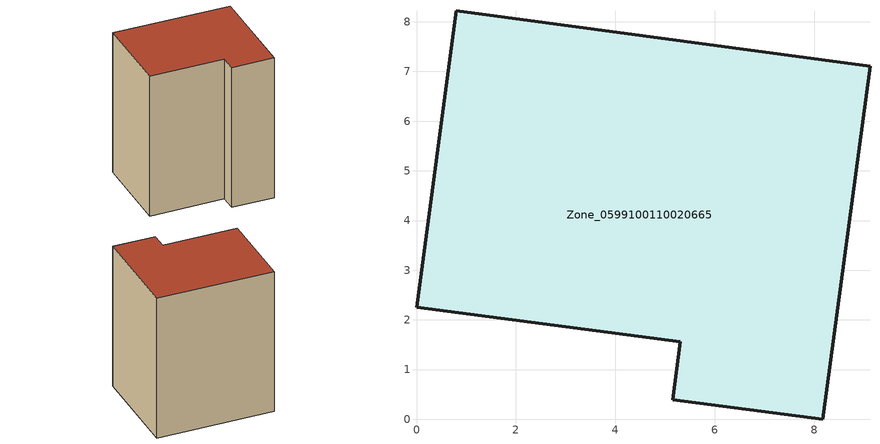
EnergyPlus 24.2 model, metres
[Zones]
Zone_0599100110020665
 floor ground (C_G): 5.15,0.39 5.3,1.56 0,2.26 0.8,8.22 9.13,7.11 8.17,0 z0
 wall outside (C_F): 5.3,1.56 5.15,0.39 8.17,0 9.13,7.11 0.8,8.22 0,2.26 5.3,1.56 z0:10.69
 roof outside (C_R): 0.8,8.22 0,2.26 5.3,1.56 5.15,0.39 8.17,0 9.13,7.11 z10.69
[BUILDING]
Pand.0599100110020665: North Axis=0; Terrain=City; Loads Convergence Tolerance Value=0.04; Temperature Convergence Tolerance Value=0.4; Solar Distribution=FullExterior; Maximum Number of Warmup Days=25; Minimum Number of Warmup Days=1
[Site:Location]
Rotterdam.The.Hague.AP_ZH_NLD Design_Conditions: Latitude=51.96; Longitude=4.45; Time Zone=1; Elevation=-4.5
[SITE:GROUNDTEMPERATURE:BUILDINGSURFACE]
18, 18, 18, 18, 18, 18, 18, 18, 18, 18, 18, 18
[MATERIAL] Thermal Absorptance=0.9; Solar Absorptance=0.7; Visible Absorptance=0.7
Name | Roughness | Thickness | Conductivity | Density | Specific Heat
G.TI.1946 | MediumSmooth | 0.15 | 1 | 540 | 1210
F.TI.1946 | Rough | 0.3 | 0.857143 | 1920 | 840
R.TI.1946 | MediumRough | 0.2 | 0.1 | 1500 | 1000
[CONSTRUCTION]
C_G: G.TI.1946
C_F: F.TI.1946
C_R: R.TI.1946
[ZONE]
Zone_0599100110020665: Type=1; Multiplier=1; Ceiling Height=Autocalculate; Volume=Autocalculate; Floor Area=autocalculate; Part of Total Floor Area=Yes
[ZONEINFILTRATION:DESIGNFLOWRATE]
Infil_Zone_0599100110020665: Zone or ZoneList or Space or SpaceList=Zone_0599100110020665; Schedule=AlwaysOn; Design Flow Rate Calculation Method=Flow/Area; Flow Rate per Floor Area=0.003; Constant Term Coefficient=1; Temperature Term Coefficient=0; Velocity Term Coefficient=0; Velocity Squared Term Coefficient=0
[HVACTEMPLATE:ZONE:IDEALLOADSAIRSYSTEM]
Zone_0599100110020665: Maximum Heating Supply Air Temperature=50; Minimum Cooling Supply Air Temperature=13; Maximum Heating Supply Air Humidity Ratio=0.0156; Minimum Cooling Supply Air Humidity Ratio=0.0077; Heating Limit=NoLimit; Cooling Limit=NoLimit; Dehumidification Control Type=ConstantSensibleHeatRatio; Cooling Sensible Heat Ratio=0.7; Dehumidification Setpoint=60; Humidification Control Type=None; Humidification Setpoint=30; Outdoor Air Method=None; Outdoor Air Flow Rate per Person=0.00944; Outdoor Air Flow Rate per Zone Floor Area=0; Outdoor Air Flow Rate per Zone=0; Demand Controlled Ventilation Type=None; Outdoor Air Economizer Type=NoEconomizer; Heat Recovery Type=None; Sensible Heat Recovery Effectiveness=0.7; Latent Heat Recovery Effectiveness=0.65
[ZONECONTROL:THERMOSTAT]
ThermostatControl_Zone_0599100110020665: Zone or ZoneList=Zone_0599100110020665; Control Type Schedule=DualSetpointControlType; Control 1=Thermostat_Zone_0599100110020665; Temperature Difference Between Cutout And Setpoint=0
[THERMOSTATSETPOINT:DUALSETPOINT]
Thermostat_Zone_0599100110020665: Heating Setpoint Temperature Schedule=HeatingSetpoint_Zone_0599100110020665; Cooling Setpoint Temperature Schedule=CoolingSetpoint_Zone_0599100110020665
[SCHEDULE:COMPACT]
HeatingSetpoint_Zone_0599100110020665: Through: 12/31, For: AllDays, Until: 24:00, 21
CoolingSetpoint_Zone_0599100110020665: Through: 12/31, For: AllDays, Until: 24:00, 24
DualSetpointControlType: Through: 12/31, For: AllDays, Until: 24:00, 4
AlwaysOn: Through: 12/31, For: AllDays, Until: 24:00, 1
